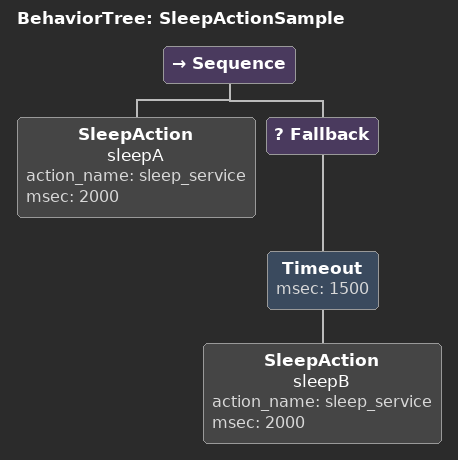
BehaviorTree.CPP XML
<root BTCPP_format="4">
  <BehaviorTree ID="SleepActionSample">
    <Sequence>
      <SleepAction name="sleepA" action_name="sleep_service" msec="2000"/>
      <Fallback>
        <Timeout msec="1500">
          <SleepAction name="sleepB" action_name="sleep_service" msec="2000"/>
        </Timeout>
      </Fallback>
    </Sequence>
  </BehaviorTree>
</root>
